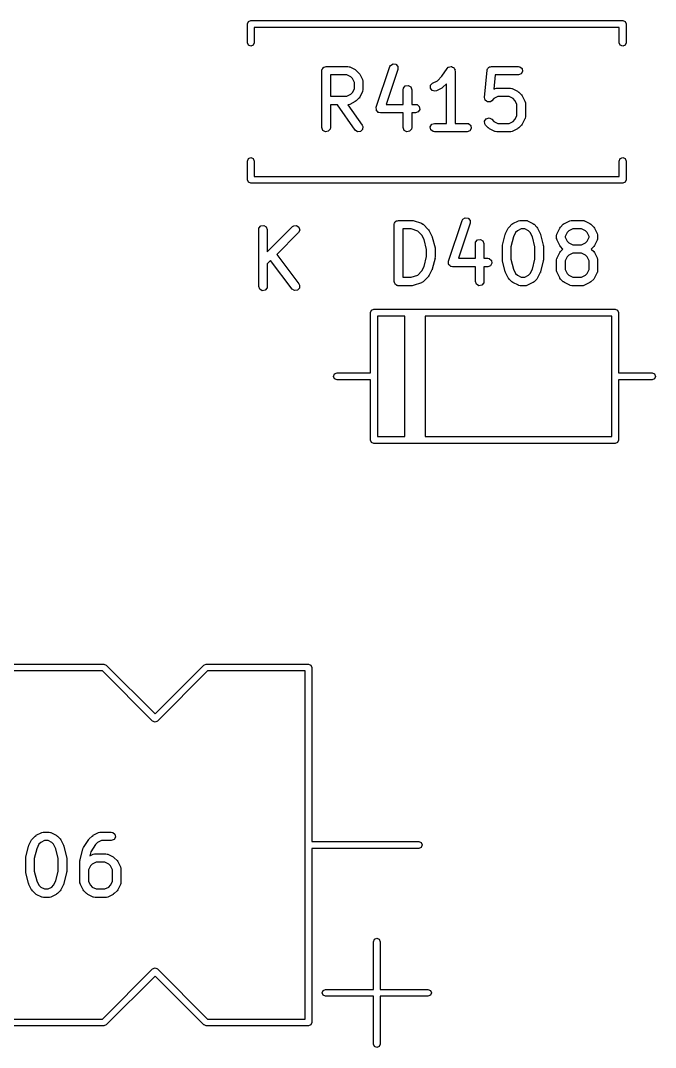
# Model space of a CAD drawing. Extents: x 51.5 to 133.2, y -98.1 to -25.9.
# Drawn here: x 105.71 to 116.88, y -45.58 to -27.53 of the extents above; entities that cross this region are included whole.
import ezdxf

# ---------------------------------------------------------------- set-up
doc = ezdxf.new("R2010")
doc.units = 0
doc.layers.add('BLACK', color=7, linetype='CONTINUOUS')

msp = doc.modelspace()

# ---------------------------------------------------------------- linework, layer by layer
at = {"layer": 'BLACK', "linetype": 'CONTINUOUS'}
for p, q in [((109.7, -27.586), (109.718, -27.5436)), ((109.7, -27.916), (109.7, -27.586)), ((109.718, -27.5436), (109.76, -27.526)), ((109.76, -27.526), (116.3, -27.526)), ((116.3, -27.526), (116.342, -27.5436)), ((116.342, -27.5436), (116.36, -27.586)), ((116.36, -27.586), (116.36, -27.916)), ((116.24, -27.646), (109.82, -27.646)), ((109.82, -27.646), (109.82, -27.916)), ((116.24, -27.916), (116.24, -27.646)), ((109.718, -27.9584), (109.7, -27.916)), ((109.76, -27.976), (109.718, -27.9584)), ((109.802, -27.9584), (109.76, -27.976)), ((109.82, -27.916), (109.802, -27.9584)), ((116.258, -27.9584), (116.24, -27.916)), ((116.3, -27.976), (116.258, -27.9584)), ((116.342, -27.9584), (116.3, -27.976)), ((116.36, -27.916), (116.342, -27.9584)), ((111.044, -28.3486), (111.048, -28.3434)), ((111.048, -28.3434), (111.067, -28.34)), ((111.067, -28.34), (111.086, -28.3334)), ((111.086, -28.3334), (111.466, -28.3334)), ((111.466, -28.3334), (111.492, -28.3379)), ((111.492, -28.3379), (111.496, -28.3408)), ((111.496, -28.3408), (111.5, -28.3413)), ((111.5, -28.3413), (111.595, -28.3889)), ((111.967, -29.0513), (112.205, -28.337)), ((112.205, -28.337), (112.217, -28.3141)), ((112.217, -28.3141), (112.261, -28.2873)), ((112.261, -28.2873), (112.312, -28.2948)), ((112.312, -28.2948), (112.346, -28.3332)), ((112.346, -28.3332), (112.347, -28.3845)), ((113.232, -28.3479), (113.236, -28.3467)), ((113.236, -28.3467), (113.239, -28.3434)), ((113.239, -28.3434), (113.26, -28.3396)), ((113.26, -28.3396), (113.281, -28.3335)), ((113.281, -28.3335), (113.285, -28.3353)), ((113.285, -28.3353), (113.289, -28.3345)), ((113.289, -28.3345), (113.308, -28.3454)), ((113.308, -28.3454), (113.328, -28.3541)), ((113.952, -28.3473), (113.959, -28.34)), ((113.959, -28.34), (113.975, -28.3388)), ((113.975, -28.3388), (113.99, -28.3334)), ((113.99, -28.3334), (114.466, -28.3334)), ((114.466, -28.3334), (114.492, -28.3379)), ((114.492, -28.3379), (114.531, -28.3709)), ((111.011, -28.4084), (111.012, -28.3986)), ((111.011, -29.4084), (111.011, -28.4084)), ((111.012, -28.3954), (111.013, -28.3925)), ((111.012, -28.3986), (111.012, -28.3954)), ((111.013, -28.3925), (111.015, -28.3827)), ((111.015, -28.3827), (111.028, -28.3678)), ((111.028, -28.3678), (111.037, -28.3509)), ((111.037, -28.3509), (111.044, -28.3486)), ((111.161, -28.4834), (111.161, -28.8572)), ((111.449, -28.4834), (111.161, -28.4834)), ((111.517, -28.5176), (111.449, -28.4834)), ((111.548, -28.548), (111.517, -28.5176)), ((111.595, -28.3889), (111.613, -28.4023)), ((111.613, -28.4023), (111.615, -28.403)), ((111.615, -28.403), (111.662, -28.4506)), ((111.662, -28.4506), (111.675, -28.469)), ((111.675, -28.469), (111.676, -28.4701)), ((111.676, -28.4701), (111.724, -28.5653)), ((112.347, -28.3845), (112.142, -29)), ((113.041, -28.5848), (113.122, -28.5035)), ((113.122, -28.5035), (113.214, -28.3668)), ((113.214, -28.3668), (113.232, -28.3479)), ((113.328, -28.3541), (113.33, -28.358)), ((113.33, -28.358), (113.333, -28.3602)), ((113.333, -28.3602), (113.341, -28.3806)), ((113.341, -28.3806), (113.351, -28.4001)), ((113.351, -28.4001), (113.35, -28.4043)), ((113.35, -28.4043), (113.351, -28.4084)), ((113.351, -28.4084), (113.351, -29.3334)), ((113.868, -28.8771), (113.916, -28.4009)), ((113.916, -28.3954), (113.918, -28.3927)), ((113.917, -28.3971), (113.916, -28.3954)), ((113.916, -28.4009), (113.917, -28.3971)), ((113.918, -28.3927), (113.923, -28.3758)), ((113.923, -28.3758), (113.934, -28.3647)), ((113.934, -28.3647), (113.942, -28.3509)), ((113.942, -28.3509), (113.952, -28.3473)), ((114.058, -28.4834), (114.033, -28.7316)), ((114.466, -28.4834), (114.058, -28.4834)), ((114.515, -28.4658), (114.466, -28.4834)), ((114.54, -28.4214), (114.515, -28.4658)), ((114.531, -28.3709), (114.54, -28.4214)), ((111.582, -28.6166), (111.548, -28.548)), ((111.582, -28.724), (111.582, -28.6166)), ((111.724, -28.5653), (111.731, -28.5903)), ((111.731, -28.5903), (111.73, -28.5946)), ((111.73, -28.5946), (111.732, -28.5989)), ((111.732, -28.5989), (111.732, -28.7417)), ((112.444, -28.7161), (112.477, -28.6768)), ((112.477, -28.6768), (112.527, -28.6679)), ((112.527, -28.6679), (112.572, -28.6935)), ((112.572, -28.6935), (112.589, -28.7417)), ((112.918, -28.7155), (112.921, -28.6643)), ((112.921, -28.6643), (112.957, -28.627)), ((112.957, -28.627), (113.041, -28.5848)), ((113.139, -28.6995), (113.12, -28.7124)), ((113.201, -28.6371), (113.139, -28.6995)), ((113.201, -29.3334), (113.201, -28.6371)), ((111.161, -28.8572), (111.449, -28.8572)), ((111.449, -28.8572), (111.517, -28.8229)), ((111.517, -28.8229), (111.548, -28.7925)), ((111.548, -28.7925), (111.582, -28.724)), ((111.663, -28.8885), (111.662, -28.89)), ((111.676, -28.8705), (111.663, -28.8885)), ((111.724, -28.7753), (111.676, -28.8705)), ((111.725, -28.7708), (111.724, -28.7753)), ((111.727, -28.7674), (111.725, -28.7708)), ((111.732, -28.7417), (111.727, -28.7674)), ((112.439, -28.7417), (112.444, -28.7161)), ((112.439, -29), (112.439, -28.7417)), ((112.589, -28.7417), (112.589, -29)), ((112.949, -28.7567), (112.918, -28.7155)), ((112.999, -28.7686), (112.949, -28.7567)), ((113.024, -28.7612), (112.999, -28.7686)), ((113.119, -28.7136), (113.024, -28.7612)), ((113.12, -28.7124), (113.119, -28.7136)), ((113.868, -28.8776), (113.868, -28.8771)), ((113.868, -28.878), (113.868, -28.8776)), ((113.874, -28.9024), (113.868, -28.878)), ((114.033, -28.7316), (114.052, -28.7223)), ((114.103, -28.8643), (114.035, -28.8986)), ((114.052, -28.7223), (114.077, -28.7148)), ((114.077, -28.7148), (114.081, -28.7159)), ((114.081, -28.7159), (114.086, -28.7143)), ((114.086, -28.7143), (114.324, -28.7143)), ((114.306, -28.8643), (114.103, -28.8643)), ((114.374, -28.8986), (114.306, -28.8643)), ((114.324, -28.7143), (114.349, -28.7189)), ((114.349, -28.7189), (114.353, -28.7217)), ((114.353, -28.7217), (114.357, -28.7223)), ((114.357, -28.7223), (114.452, -28.7699)), ((114.452, -28.7699), (114.47, -28.7832)), ((114.47, -28.7832), (114.472, -28.7839)), ((114.472, -28.7839), (114.52, -28.8315)), ((114.52, -28.8315), (114.532, -28.8499)), ((114.532, -28.8499), (114.534, -28.851)), ((114.534, -28.851), (114.581, -28.9463)), ((111.285, -29.0072), (111.161, -29.0072)), ((111.161, -29.0072), (111.161, -29.4084)), ((111.596, -29.4514), (111.285, -29.0072)), ((111.471, -29.0057), (111.467, -29.0068)), ((111.467, -29.0068), (111.718, -29.3654)), ((111.475, -29.0067), (111.471, -29.0057)), ((111.5, -28.9993), (111.475, -29.0067)), ((111.595, -28.9517), (111.5, -28.9993)), ((111.596, -28.9505), (111.595, -28.9517)), ((111.615, -28.9376), (111.596, -28.9505)), ((111.662, -28.89), (111.615, -28.9376)), ((111.964, -29.062), (111.967, -29.0571)), ((111.968, -29.0822), (111.964, -29.062)), ((111.967, -29.0571), (111.967, -29.0513)), ((112.142, -29), (112.439, -29)), ((112.589, -29), (112.657, -29)), ((112.657, -29), (112.683, -29.0046)), ((112.683, -29.0046), (112.722, -29.0375)), ((112.722, -29.0375), (112.731, -29.0881)), ((113.881, -28.9268), (113.874, -28.9024)), ((113.881, -28.9271), (113.881, -28.9268)), ((113.881, -28.9276), (113.881, -28.9271)), ((113.902, -28.942), (113.881, -28.9276)), ((113.922, -28.9568), (113.902, -28.942)), ((113.923, -28.9567), (113.922, -28.9568)), ((113.948, -28.9548), (113.923, -28.957)), ((113.923, -28.957), (113.923, -28.9567)), ((113.974, -28.9529), (113.948, -28.9548)), ((113.996, -28.9376), (113.974, -28.9525)), ((113.974, -28.9525), (113.974, -28.9526)), ((113.974, -28.9526), (113.974, -28.9529)), ((114.035, -28.8986), (113.996, -28.9376)), ((114.405, -28.929), (114.374, -28.8986)), ((114.439, -28.9975), (114.405, -28.929)), ((114.439, -29.2002), (114.439, -28.9975)), ((114.581, -28.9463), (114.589, -28.9712)), ((114.589, -28.9712), (114.588, -28.9756)), ((114.588, -28.9756), (114.589, -28.9798)), ((114.589, -28.9798), (114.589, -29.2179)), ((111.968, -29.1026), (111.968, -29.0822)), ((111.972, -29.1069), (111.968, -29.1026)), ((111.973, -29.1125), (111.972, -29.1069)), ((111.989, -29.1257), (111.973, -29.1125)), ((112.002, -29.141), (111.989, -29.1257)), ((112.008, -29.1418), (112.002, -29.141)), ((112.012, -29.1455), (112.008, -29.1418)), ((112.038, -29.15), (112.012, -29.1455)), ((112.439, -29.15), (112.038, -29.15)), ((112.439, -29.4084), (112.439, -29.15)), ((112.657, -29.15), (112.589, -29.15)), ((112.589, -29.15), (112.589, -29.4084)), ((112.705, -29.1325), (112.657, -29.15)), ((112.731, -29.0881), (112.705, -29.1325)), ((113.9, -29.2517), (113.949, -29.2384)), ((113.949, -29.2384), (113.996, -29.2601)), ((114.405, -29.2687), (114.439, -29.2002)), ((114.582, -29.247), (114.581, -29.2514)), ((114.585, -29.2436), (114.582, -29.247)), ((114.589, -29.2179), (114.585, -29.2436)), ((111.028, -29.4566), (111.011, -29.4084)), ((111.161, -29.4084), (111.156, -29.434)), ((111.718, -29.3654), (111.729, -29.389)), ((111.729, -29.389), (111.725, -29.4401)), ((112.457, -29.4566), (112.439, -29.4084)), ((112.589, -29.4084), (112.585, -29.434)), ((112.916, -29.3954), (112.942, -29.3509)), ((112.925, -29.4459), (112.916, -29.3954)), ((112.942, -29.3509), (112.99, -29.3334)), ((112.99, -29.3334), (113.201, -29.3334)), ((113.351, -29.3334), (113.562, -29.3334)), ((113.562, -29.3334), (113.587, -29.3379)), ((113.587, -29.3379), (113.627, -29.3709)), ((113.636, -29.4214), (113.61, -29.4658)), ((113.627, -29.3709), (113.636, -29.4214)), ((113.87, -29.2937), (113.9, -29.2517)), ((113.875, -29.3448), (113.87, -29.2937)), ((113.89, -29.3662), (113.875, -29.3448)), ((113.937, -29.4138), (113.89, -29.3662)), ((113.939, -29.4145), (113.937, -29.4138)), ((113.957, -29.4278), (113.939, -29.4145)), ((114.052, -29.4755), (113.957, -29.4278)), ((113.996, -29.2601), (114.035, -29.2991)), ((114.035, -29.2991), (114.103, -29.3334)), ((114.103, -29.3334), (114.306, -29.3334)), ((114.306, -29.3334), (114.374, -29.2991)), ((114.452, -29.4278), (114.357, -29.4755)), ((114.374, -29.2991), (114.405, -29.2687)), ((114.454, -29.4267), (114.452, -29.4278)), ((114.472, -29.4138), (114.454, -29.4267)), ((114.52, -29.3662), (114.472, -29.4138)), ((114.534, -29.3467), (114.52, -29.3647)), ((114.52, -29.3647), (114.52, -29.3662)), ((114.581, -29.2514), (114.534, -29.3467)), ((111.072, -29.4822), (111.028, -29.4566)), ((111.123, -29.4733), (111.072, -29.4822)), ((111.156, -29.434), (111.123, -29.4733)), ((111.638, -29.4808), (111.596, -29.4514)), ((111.689, -29.4764), (111.638, -29.4808)), ((111.725, -29.4401), (111.689, -29.4764)), ((112.501, -29.4822), (112.457, -29.4566)), ((112.552, -29.4733), (112.501, -29.4822)), ((112.585, -29.434), (112.552, -29.4733)), ((112.965, -29.4789), (112.925, -29.4459)), ((112.99, -29.4834), (112.965, -29.4789)), ((113.562, -29.4834), (112.99, -29.4834)), ((113.61, -29.4658), (113.562, -29.4834)), ((114.056, -29.476), (114.052, -29.4755)), ((114.06, -29.4789), (114.056, -29.476)), ((114.086, -29.4834), (114.06, -29.4789)), ((114.324, -29.4834), (114.086, -29.4834)), ((114.328, -29.4818), (114.324, -29.4834)), ((114.332, -29.4829), (114.328, -29.4818)), ((114.357, -29.4755), (114.332, -29.4829)), ((109.7, -29.996), (109.718, -29.9536)), ((109.718, -29.9536), (109.76, -29.936)), ((109.76, -29.936), (109.802, -29.9536)), ((109.802, -29.9536), (109.82, -29.996)), ((116.24, -29.996), (116.258, -29.9536)), ((116.258, -29.9536), (116.3, -29.936)), ((116.3, -29.936), (116.342, -29.9536)), ((116.342, -29.9536), (116.36, -29.996)), ((109.7, -30.326), (109.7, -29.996)), ((109.82, -29.996), (109.82, -30.266)), ((116.24, -30.266), (116.24, -29.996)), ((116.36, -29.996), (116.36, -30.326)), ((109.718, -30.3684), (109.7, -30.326)), ((109.82, -30.266), (116.24, -30.266)), ((116.36, -30.326), (116.342, -30.3684)), ((109.76, -30.386), (109.718, -30.3684)), ((116.3, -30.386), (109.76, -30.386)), ((116.342, -30.3684), (116.3, -30.386)), ((112.307, -31.0569), (112.314, -31.0546)), ((112.314, -31.0546), (112.318, -31.0494)), ((112.318, -31.0494), (112.337, -31.046)), ((112.337, -31.046), (112.356, -31.0394)), ((112.356, -31.0394), (112.594, -31.0394)), ((112.594, -31.0394), (112.616, -31.0433)), ((112.616, -31.0433), (112.617, -31.0432)), ((112.617, -31.0432), (112.76, -31.0908)), ((113.237, -31.7573), (113.475, -31.043)), ((113.475, -31.043), (113.487, -31.0201)), ((113.487, -31.0201), (113.531, -30.9933)), ((113.531, -30.9933), (113.582, -31.0008)), ((113.582, -31.0008), (113.616, -31.0392)), ((113.616, -31.0392), (113.617, -31.0905)), ((114.37, -31.0949), (114.465, -31.0473)), ((114.465, -31.0473), (114.49, -31.0399)), ((114.49, -31.0399), (114.494, -31.0409)), ((114.494, -31.0409), (114.498, -31.0394)), ((114.498, -31.0394), (114.594, -31.0394)), ((114.594, -31.0394), (114.619, -31.0439)), ((114.619, -31.0439), (114.623, -31.0468)), ((114.623, -31.0468), (114.627, -31.0473)), ((114.627, -31.0473), (114.722, -31.0949)), ((115.274, -31.0949), (115.37, -31.0473)), ((115.37, -31.0473), (115.395, -31.0399)), ((115.395, -31.0399), (115.399, -31.0409)), ((115.399, -31.0409), (115.403, -31.0394)), ((115.403, -31.0394), (115.594, -31.0394)), ((115.594, -31.0394), (115.619, -31.0439)), ((115.619, -31.0439), (115.623, -31.0468)), ((115.623, -31.0468), (115.627, -31.0473)), ((115.627, -31.0473), (115.722, -31.0949)), ((109.899, -31.2024), (109.904, -31.1767)), ((109.899, -32.2024), (109.899, -31.2024)), ((109.904, -31.1767), (109.937, -31.1374)), ((109.937, -31.1374), (109.987, -31.1285)), ((109.987, -31.1285), (110.032, -31.1542)), ((110.032, -31.1542), (110.049, -31.2024)), ((110.049, -31.5927), (110.492, -31.1493)), ((110.049, -31.2024), (110.049, -31.5927)), ((110.492, -31.1493), (110.514, -31.1344)), ((110.514, -31.1344), (110.565, -31.1299)), ((110.565, -31.1299), (110.607, -31.1594)), ((110.62, -31.2089), (110.599, -31.2554)), ((110.607, -31.1594), (110.62, -31.2089)), ((112.281, -31.1144), (112.282, -31.1046)), ((112.281, -32.1144), (112.281, -31.1144)), ((112.282, -31.1014), (112.283, -31.0985)), ((112.282, -31.1046), (112.282, -31.1014)), ((112.283, -31.0985), (112.285, -31.0887)), ((112.285, -31.0887), (112.298, -31.0738)), ((112.298, -31.0738), (112.307, -31.0569)), ((112.431, -31.1894), (112.431, -32.0394)), ((112.581, -31.1894), (112.431, -31.1894)), ((112.696, -31.2276), (112.581, -31.1894)), ((112.77, -31.3017), (112.696, -31.2276)), ((112.76, -31.0908), (112.783, -31.1033)), ((112.783, -31.1033), (112.785, -31.1071)), ((112.785, -31.1071), (112.79, -31.109)), ((112.79, -31.109), (112.885, -31.2042)), ((112.885, -31.2042), (112.898, -31.2226)), ((112.898, -31.2226), (112.899, -31.2237)), ((112.899, -31.2237), (112.946, -31.3189)), ((113.617, -31.0905), (113.412, -31.706)), ((114.241, -31.2713), (114.288, -31.1761)), ((114.288, -31.1761), (114.302, -31.1581)), ((114.302, -31.1566), (114.35, -31.109)), ((114.302, -31.1581), (114.302, -31.1566)), ((114.35, -31.109), (114.368, -31.0961)), ((114.368, -31.0961), (114.37, -31.0949)), ((114.448, -31.2236), (114.417, -31.254)), ((114.516, -31.1894), (114.448, -31.2236)), ((114.576, -31.1894), (114.516, -31.1894)), ((114.644, -31.2236), (114.576, -31.1894)), ((114.675, -31.254), (114.644, -31.2236)), ((114.722, -31.0949), (114.74, -31.1083)), ((114.74, -31.1083), (114.742, -31.109)), ((114.742, -31.109), (114.79, -31.1566)), ((114.79, -31.1566), (114.802, -31.175)), ((114.802, -31.175), (114.804, -31.1761)), ((114.804, -31.1761), (114.851, -31.2713)), ((115.146, -31.2713), (115.193, -31.1761)), ((115.193, -31.1761), (115.207, -31.1581)), ((115.207, -31.1566), (115.255, -31.109)), ((115.207, -31.1581), (115.207, -31.1566)), ((115.255, -31.109), (115.273, -31.0961)), ((115.273, -31.0961), (115.274, -31.0949)), ((115.352, -31.2236), (115.322, -31.254)), ((115.421, -31.1894), (115.352, -31.2236)), ((115.576, -31.1894), (115.421, -31.1894)), ((115.644, -31.2236), (115.576, -31.1894)), ((115.675, -31.254), (115.644, -31.2236)), ((115.722, -31.0949), (115.74, -31.1083)), ((115.74, -31.1083), (115.742, -31.109)), ((115.742, -31.109), (115.79, -31.1566)), ((115.79, -31.1566), (115.802, -31.175)), ((115.802, -31.175), (115.804, -31.1761)), ((115.804, -31.1761), (115.851, -31.2713)), ((110.599, -31.2554), (110.216, -31.638)), ((112.809, -31.3787), (112.77, -31.3017)), ((112.852, -31.5522), (112.809, -31.3787)), ((112.946, -31.3189), (112.95, -31.3313)), ((112.95, -31.3313), (112.952, -31.3343)), ((112.952, -31.3343), (113, -31.5248)), ((113.714, -31.4221), (113.747, -31.3828)), ((113.747, -31.3828), (113.797, -31.3739)), ((113.797, -31.3739), (113.842, -31.3995)), ((113.842, -31.3995), (113.859, -31.4477)), ((114.188, -31.4771), (114.235, -31.2867)), ((114.235, -31.2867), (114.24, -31.2748)), ((114.24, -31.2748), (114.241, -31.2713)), ((114.379, -31.331), (114.335, -31.5046)), ((114.417, -31.254), (114.379, -31.331)), ((114.713, -31.331), (114.675, -31.254)), ((114.757, -31.5046), (114.713, -31.331)), ((114.851, -31.2713), (114.855, -31.2837)), ((114.855, -31.2837), (114.857, -31.2867)), ((114.857, -31.2867), (114.904, -31.4771)), ((115.138, -31.3049), (115.142, -31.2792)), ((115.138, -31.3525), (115.138, -31.3049)), ((115.139, -31.3567), (115.138, -31.3525)), ((115.138, -31.361), (115.139, -31.3567)), ((115.146, -31.386), (115.138, -31.361)), ((115.142, -31.2792), (115.145, -31.2758)), ((115.145, -31.2758), (115.146, -31.2713)), ((115.193, -31.4813), (115.146, -31.386)), ((115.322, -31.254), (115.288, -31.3226)), ((115.288, -31.3226), (115.288, -31.3348)), ((115.288, -31.3348), (115.322, -31.4033)), ((115.322, -31.4033), (115.352, -31.4337)), ((115.644, -31.4337), (115.675, -31.4033)), ((115.709, -31.3226), (115.675, -31.254)), ((115.675, -31.4033), (115.709, -31.3348)), ((115.709, -31.3348), (115.709, -31.3226)), ((115.851, -31.386), (115.804, -31.4813)), ((115.851, -31.2713), (115.859, -31.2963)), ((115.852, -31.3816), (115.851, -31.386)), ((115.855, -31.3781), (115.852, -31.3816)), ((115.859, -31.3525), (115.855, -31.3781)), ((115.859, -31.2963), (115.858, -31.3006)), ((115.858, -31.3006), (115.859, -31.3049)), ((115.859, -31.3049), (115.859, -31.3525)), ((112.852, -31.6766), (112.852, -31.5522)), ((113, -31.5248), (113.001, -31.5397)), ((113.001, -31.5397), (113.002, -31.543)), ((113.002, -31.543), (113.002, -31.6858)), ((113.709, -31.4477), (113.714, -31.4221)), ((113.709, -31.706), (113.709, -31.4477)), ((113.859, -31.4477), (113.859, -31.706)), ((114.185, -31.4953), (114.188, -31.4806)), ((114.185, -31.7334), (114.185, -31.4953)), ((114.188, -31.4806), (114.188, -31.4771)), ((114.335, -31.5046), (114.335, -31.7242)), ((114.757, -31.7242), (114.757, -31.5046)), ((114.904, -31.4771), (114.906, -31.4921)), ((114.906, -31.4921), (114.907, -31.4953)), ((114.907, -31.4953), (114.907, -31.7334)), ((115.194, -31.4824), (115.193, -31.4813)), ((115.193, -31.6046), (115.207, -31.5866)), ((115.207, -31.5007), (115.194, -31.4824)), ((115.249, -31.543), (115.207, -31.5007)), ((115.207, -31.5852), (115.249, -31.543)), ((115.207, -31.5866), (115.207, -31.5852)), ((115.352, -31.4337), (115.421, -31.468)), ((115.421, -31.468), (115.576, -31.468)), ((115.576, -31.468), (115.644, -31.4337)), ((115.79, -31.5007), (115.747, -31.543)), ((115.747, -31.543), (115.79, -31.5852)), ((115.804, -31.4813), (115.79, -31.4993)), ((115.79, -31.4993), (115.79, -31.5007)), ((115.79, -31.5852), (115.802, -31.6035)), ((110.109, -31.7451), (110.049, -31.8049)), ((110.486, -32.2474), (110.109, -31.7451)), ((110.216, -31.638), (110.606, -32.1574)), ((112.809, -31.8501), (112.852, -31.6766)), ((113, -31.704), (112.952, -31.8945)), ((113.002, -31.6858), (112.999, -31.7006)), ((112.999, -31.7006), (113, -31.704)), ((113.234, -31.768), (113.237, -31.7631)), ((113.238, -31.7882), (113.234, -31.768)), ((113.237, -31.7631), (113.237, -31.7573)), ((113.412, -31.706), (113.709, -31.706)), ((113.859, -31.706), (113.927, -31.706)), ((113.927, -31.706), (113.953, -31.7106)), ((113.953, -31.7106), (113.992, -31.7435)), ((113.992, -31.7435), (114.001, -31.7941)), ((114.186, -31.7367), (114.185, -31.7334)), ((114.188, -31.7516), (114.186, -31.7367)), ((114.235, -31.9421), (114.188, -31.7516)), ((114.335, -31.7242), (114.379, -31.8977)), ((114.713, -31.8977), (114.757, -31.7242)), ((114.904, -31.7516), (114.857, -31.9421)), ((114.907, -31.7334), (114.904, -31.7482)), ((114.904, -31.7482), (114.904, -31.7516)), ((115.138, -31.7334), (115.142, -31.7078)), ((115.138, -31.9239), (115.138, -31.7334)), ((115.142, -31.7078), (115.145, -31.7043)), ((115.145, -31.7043), (115.146, -31.6999)), ((115.146, -31.6999), (115.193, -31.6046)), ((115.322, -31.6826), (115.288, -31.7511)), ((115.288, -31.7511), (115.288, -31.9062)), ((115.352, -31.6522), (115.322, -31.6826)), ((115.421, -31.618), (115.352, -31.6522)), ((115.576, -31.618), (115.421, -31.618)), ((115.644, -31.6522), (115.576, -31.618)), ((115.675, -31.6826), (115.644, -31.6522)), ((115.709, -31.7511), (115.675, -31.6826)), ((115.709, -31.9062), (115.709, -31.7511)), ((115.802, -31.6035), (115.804, -31.6046)), ((115.804, -31.6046), (115.851, -31.6999)), ((115.851, -31.6999), (115.859, -31.7249)), ((115.859, -31.7249), (115.858, -31.7292)), ((115.858, -31.7292), (115.859, -31.7334)), ((115.859, -31.7334), (115.859, -31.9239)), ((110.049, -31.8049), (110.049, -32.2024)), ((112.696, -32.0012), (112.77, -31.9271)), ((112.77, -31.9271), (112.809, -31.8501)), ((112.946, -31.9098), (112.899, -32.0051)), ((112.947, -31.9063), (112.946, -31.9098)), ((112.952, -31.8945), (112.947, -31.9063)), ((113.238, -31.8086), (113.238, -31.7882)), ((113.242, -31.8129), (113.238, -31.8086)), ((113.243, -31.8185), (113.242, -31.8129)), ((113.259, -31.8317), (113.243, -31.8185)), ((113.272, -31.847), (113.259, -31.8317)), ((113.278, -31.8478), (113.272, -31.847)), ((113.282, -31.8515), (113.278, -31.8478)), ((113.308, -31.856), (113.282, -31.8515)), ((113.709, -31.856), (113.308, -31.856)), ((113.709, -32.1144), (113.709, -31.856)), ((113.927, -31.856), (113.859, -31.856)), ((113.859, -31.856), (113.859, -32.1144)), ((113.975, -31.8385), (113.927, -31.856)), ((114.001, -31.7941), (113.975, -31.8385)), ((114.237, -31.945), (114.235, -31.9421)), ((114.241, -31.9574), (114.237, -31.945)), ((114.288, -32.0527), (114.241, -31.9574)), ((114.379, -31.8977), (114.417, -31.9747)), ((114.675, -31.9747), (114.713, -31.8977)), ((114.851, -31.9574), (114.804, -32.0527)), ((114.852, -31.9539), (114.851, -31.9574)), ((114.857, -31.9421), (114.852, -31.9539)), ((115.139, -31.9281), (115.138, -31.9239)), ((115.138, -31.9325), (115.139, -31.9281)), ((115.146, -31.9574), (115.138, -31.9325)), ((115.193, -32.0527), (115.146, -31.9574)), ((115.288, -31.9062), (115.322, -31.9747)), ((115.675, -31.9747), (115.709, -31.9062)), ((115.851, -31.9574), (115.804, -32.0527)), ((115.852, -31.953), (115.851, -31.9574)), ((115.855, -31.9496), (115.852, -31.953)), ((115.859, -31.9239), (115.855, -31.9496)), ((112.287, -32.1327), (112.281, -32.1144)), ((112.291, -32.1519), (112.287, -32.1327)), ((112.431, -32.0394), (112.581, -32.0394)), ((112.581, -32.0394), (112.696, -32.0012)), ((112.76, -32.1379), (112.617, -32.1855)), ((112.764, -32.1351), (112.76, -32.1379)), ((112.768, -32.1347), (112.764, -32.1351)), ((112.79, -32.1198), (112.768, -32.1347)), ((112.885, -32.0246), (112.79, -32.1198)), ((112.899, -32.0051), (112.885, -32.0231)), ((112.885, -32.0231), (112.885, -32.0246)), ((113.727, -32.1626), (113.709, -32.1144)), ((113.859, -32.1144), (113.855, -32.14)), ((114.29, -32.0538), (114.288, -32.0527)), ((114.302, -32.0722), (114.29, -32.0538)), ((114.35, -32.1198), (114.302, -32.0722)), ((114.352, -32.1205), (114.35, -32.1198)), ((114.37, -32.1338), (114.352, -32.1205)), ((114.465, -32.1815), (114.37, -32.1338)), ((114.417, -31.9747), (114.448, -32.0051)), ((114.448, -32.0051), (114.516, -32.0394)), ((114.516, -32.0394), (114.576, -32.0394)), ((114.576, -32.0394), (114.644, -32.0051)), ((114.722, -32.1338), (114.627, -32.1815)), ((114.644, -32.0051), (114.675, -31.9747)), ((114.724, -32.1327), (114.722, -32.1338)), ((114.742, -32.1198), (114.724, -32.1327)), ((114.79, -32.0722), (114.742, -32.1198)), ((114.804, -32.0527), (114.79, -32.0707)), ((114.79, -32.0707), (114.79, -32.0722)), ((115.194, -32.0538), (115.193, -32.0527)), ((115.207, -32.0722), (115.194, -32.0538)), ((115.255, -32.1198), (115.207, -32.0722)), ((115.256, -32.1205), (115.255, -32.1198)), ((115.274, -32.1338), (115.256, -32.1205)), ((115.37, -32.1815), (115.274, -32.1338)), ((115.322, -31.9747), (115.352, -32.0051)), ((115.352, -32.0051), (115.421, -32.0394)), ((115.421, -32.0394), (115.576, -32.0394)), ((115.576, -32.0394), (115.644, -32.0051)), ((115.722, -32.1338), (115.627, -32.1815)), ((115.644, -32.0051), (115.675, -31.9747)), ((115.724, -32.1327), (115.722, -32.1338)), ((115.742, -32.1198), (115.724, -32.1327)), ((115.79, -32.0722), (115.742, -32.1198)), ((115.804, -32.0527), (115.79, -32.0707)), ((115.79, -32.0707), (115.79, -32.0722)), ((109.917, -32.2506), (109.899, -32.2024)), ((109.961, -32.2762), (109.917, -32.2506)), ((110.012, -32.2673), (109.961, -32.2762)), ((110.045, -32.228), (110.012, -32.2673)), ((110.049, -32.2024), (110.045, -32.228)), ((110.528, -32.2754), (110.486, -32.2474)), ((110.579, -32.2693), (110.528, -32.2754)), ((110.614, -32.2318), (110.579, -32.2693)), ((110.606, -32.1574), (110.617, -32.1806)), ((110.617, -32.1806), (110.614, -32.2318)), ((112.296, -32.1562), (112.291, -32.1519)), ((112.298, -32.1626), (112.296, -32.1562)), ((112.315, -32.1723), (112.298, -32.1626)), ((112.33, -32.1849), (112.315, -32.1723)), ((112.34, -32.1866), (112.33, -32.1849)), ((112.342, -32.1882), (112.34, -32.1866)), ((112.346, -32.1877), (112.342, -32.1882)), ((112.356, -32.1894), (112.346, -32.1877)), ((112.594, -32.1894), (112.356, -32.1894)), ((112.595, -32.1888), (112.594, -32.1894)), ((112.617, -32.1855), (112.595, -32.1888)), ((113.771, -32.1882), (113.727, -32.1626)), ((113.822, -32.1793), (113.771, -32.1882)), ((113.855, -32.14), (113.822, -32.1793)), ((114.469, -32.182), (114.465, -32.1815)), ((114.473, -32.1849), (114.469, -32.182)), ((114.498, -32.1894), (114.473, -32.1849)), ((114.594, -32.1894), (114.498, -32.1894)), ((114.598, -32.1878), (114.594, -32.1894)), ((114.602, -32.1889), (114.598, -32.1878)), ((114.627, -32.1815), (114.602, -32.1889)), ((115.374, -32.182), (115.37, -32.1815)), ((115.377, -32.1849), (115.374, -32.182)), ((115.403, -32.1894), (115.377, -32.1849)), ((115.594, -32.1894), (115.403, -32.1894)), ((115.598, -32.1878), (115.594, -32.1894)), ((115.602, -32.1889), (115.598, -32.1878)), ((115.627, -32.1815), (115.602, -32.1889)), ((111.866, -32.662), (111.884, -32.6196)), ((111.866, -33.722), (111.866, -32.662)), ((111.884, -32.6196), (111.926, -32.602)), ((111.926, -32.602), (116.166, -32.602)), ((116.166, -32.602), (116.208, -32.6196)), ((116.208, -32.6196), (116.226, -32.662)), ((116.226, -32.662), (116.226, -33.722)), ((111.986, -32.722), (111.986, -34.842)), ((112.466, -32.722), (111.986, -32.722)), ((112.466, -34.842), (112.466, -32.722)), ((112.826, -32.722), (112.826, -34.842)), ((116.106, -32.722), (112.826, -32.722)), ((116.106, -34.842), (116.106, -32.722)), ((111.216, -33.782), (111.234, -33.7396)), ((111.234, -33.7396), (111.276, -33.722)), ((111.276, -33.722), (111.866, -33.722)), ((116.226, -33.722), (116.816, -33.722)), ((116.816, -33.722), (116.858, -33.7396)), ((116.858, -33.7396), (116.876, -33.782)), ((111.234, -33.8244), (111.216, -33.782)), ((111.276, -33.842), (111.234, -33.8244)), ((111.866, -33.842), (111.276, -33.842)), ((111.866, -34.902), (111.866, -33.842)), ((116.816, -33.842), (116.226, -33.842)), ((116.226, -33.842), (116.226, -34.902)), ((116.858, -33.8244), (116.816, -33.842)), ((116.876, -33.782), (116.858, -33.8244)), ((111.986, -34.842), (112.466, -34.842)), ((112.826, -34.842), (116.106, -34.842)), ((111.884, -34.9444), (111.866, -34.902)), ((111.926, -34.962), (111.884, -34.9444)), ((116.166, -34.962), (111.926, -34.962)), ((116.208, -34.9444), (116.166, -34.962)), ((116.226, -34.902), (116.208, -34.9444)), ((99.536, -38.8415), (107.176, -38.8415)), ((107.151, -38.9615), (99.596, -38.9615)), ((108.034, -39.8439), (107.151, -38.9615)), ((107.176, -38.8415), (107.218, -38.8591)), ((107.218, -38.8591), (108.076, -39.7166)), ((108.076, -39.7166), (108.934, -38.8591)), ((109.001, -38.9615), (108.118, -39.8439)), ((108.934, -38.8591), (108.946, -38.8539)), ((108.946, -38.8539), (108.976, -38.8415)), ((108.976, -38.8415), (110.776, -38.8415)), ((110.716, -38.9615), (109.001, -38.9615)), ((110.716, -45.0815), (110.716, -38.9615)), ((110.776, -38.8415), (110.818, -38.8591)), ((110.818, -38.8591), (110.836, -38.9015)), ((110.836, -38.9015), (110.836, -41.9615)), ((108.076, -39.8615), (108.034, -39.8439)), ((108.118, -39.8439), (108.076, -39.8615)), ((105.92, -41.9126), (105.968, -41.865)), ((105.968, -41.865), (105.986, -41.8521)), ((105.986, -41.8521), (105.988, -41.8509)), ((105.988, -41.8509), (106.083, -41.8033)), ((106.083, -41.8033), (106.108, -41.7959)), ((106.108, -41.7959), (106.112, -41.7969)), ((106.112, -41.7969), (106.116, -41.7954)), ((106.116, -41.7954), (106.212, -41.7954)), ((106.212, -41.7954), (106.237, -41.7999)), ((106.237, -41.7999), (106.241, -41.8028)), ((106.241, -41.8028), (106.245, -41.8033)), ((106.245, -41.8033), (106.34, -41.8509)), ((106.34, -41.8509), (106.358, -41.8643)), ((106.358, -41.8643), (106.36, -41.865)), ((106.36, -41.865), (106.408, -41.9126)), ((106.92, -41.9126), (106.968, -41.865)), ((106.968, -41.865), (106.986, -41.8521)), ((106.986, -41.8521), (106.988, -41.8509)), ((106.988, -41.8509), (107.083, -41.8033)), ((107.083, -41.8033), (107.108, -41.7959)), ((107.108, -41.7959), (107.112, -41.7969)), ((107.112, -41.7969), (107.116, -41.7954)), ((107.116, -41.7954), (107.307, -41.7954)), ((107.307, -41.7954), (107.333, -41.7999)), ((107.333, -41.7999), (107.372, -41.8329)), ((107.381, -41.8834), (107.355, -41.9278)), ((107.372, -41.8329), (107.381, -41.8834)), ((105.806, -42.2331), (105.853, -42.0427)), ((105.853, -42.0427), (105.858, -42.0308)), ((105.858, -42.0308), (105.859, -42.0273)), ((105.859, -42.0273), (105.906, -41.9321)), ((105.906, -41.9321), (105.92, -41.9141)), ((105.92, -41.9141), (105.92, -41.9126)), ((106.035, -42.01), (105.997, -42.087)), ((106.066, -41.9796), (106.035, -42.01)), ((106.134, -41.9454), (106.066, -41.9796)), ((106.194, -41.9454), (106.134, -41.9454)), ((106.262, -41.9796), (106.194, -41.9454)), ((106.293, -42.01), (106.262, -41.9796)), ((106.331, -42.087), (106.293, -42.01)), ((106.408, -41.9126), (106.42, -41.931)), ((106.42, -41.931), (106.422, -41.9321)), ((106.422, -41.9321), (106.469, -42.0273)), ((106.469, -42.0273), (106.473, -42.0397)), ((106.473, -42.0397), (106.475, -42.0427)), ((106.475, -42.0427), (106.522, -42.2331)), ((106.806, -42.0903), (106.816, -42.0673)), ((106.816, -42.0669), (106.911, -41.924)), ((106.816, -42.0673), (106.816, -42.0669)), ((106.911, -41.924), (106.919, -41.9158)), ((106.919, -41.9158), (106.92, -41.9126)), ((107.032, -42.0134), (106.948, -42.1393)), ((107.066, -41.9796), (107.032, -42.0134)), ((107.134, -41.9454), (107.066, -41.9796)), ((107.307, -41.9454), (107.134, -41.9454)), ((107.355, -41.9278), (107.307, -41.9454)), ((110.836, -41.9615), (112.716, -41.9615)), ((112.716, -41.9615), (112.758, -41.9791)), ((112.758, -42.0639), (112.716, -42.0815)), ((112.758, -41.9791), (112.776, -42.0215)), ((112.776, -42.0215), (112.758, -42.0639)), ((105.803, -42.2513), (105.806, -42.2366)), ((105.806, -42.2366), (105.806, -42.2331)), ((105.997, -42.087), (105.953, -42.2606)), ((106.375, -42.2606), (106.331, -42.087)), ((106.522, -42.2331), (106.524, -42.2481)), ((106.524, -42.2481), (106.525, -42.2513)), ((106.758, -42.2808), (106.806, -42.0903)), ((106.948, -42.1393), (106.929, -42.2134)), ((106.929, -42.2134), (106.988, -42.1843)), ((106.988, -42.1843), (107.013, -42.1768)), ((107.013, -42.1768), (107.017, -42.1779)), ((107.017, -42.1779), (107.021, -42.1763)), ((107.021, -42.1763), (107.212, -42.1763)), ((107.212, -42.1763), (107.237, -42.1809)), ((107.237, -42.1809), (107.241, -42.1837)), ((107.241, -42.1837), (107.245, -42.1843)), ((107.245, -42.1843), (107.34, -42.2319)), ((107.34, -42.2319), (107.358, -42.2452)), ((107.358, -42.2452), (107.36, -42.2459)), ((107.36, -42.2459), (107.408, -42.2935)), ((112.716, -42.0815), (110.836, -42.0815)), ((110.836, -42.0815), (110.836, -45.1415)), ((105.803, -42.4894), (105.803, -42.2513)), ((105.953, -42.2606), (105.953, -42.4802)), ((106.375, -42.4802), (106.375, -42.2606)), ((106.525, -42.2513), (106.525, -42.4894)), ((106.756, -42.299), (106.758, -42.2842)), ((106.756, -42.6799), (106.756, -42.299)), ((106.758, -42.2842), (106.758, -42.2808)), ((106.94, -42.391), (106.906, -42.4595)), ((106.97, -42.3606), (106.94, -42.391)), ((107.039, -42.3263), (106.97, -42.3606)), ((107.194, -42.3263), (107.039, -42.3263)), ((107.262, -42.3606), (107.194, -42.3263)), ((107.293, -42.391), (107.262, -42.3606)), ((107.327, -42.4595), (107.293, -42.391)), ((107.408, -42.2935), (107.42, -42.3119)), ((107.42, -42.3119), (107.422, -42.313)), ((107.422, -42.313), (107.469, -42.4083)), ((107.469, -42.4083), (107.477, -42.4332)), ((105.804, -42.4927), (105.803, -42.4894)), ((105.806, -42.5076), (105.804, -42.4927)), ((105.853, -42.6981), (105.806, -42.5076)), ((105.953, -42.4802), (105.997, -42.6537)), ((106.331, -42.6537), (106.375, -42.4802)), ((106.522, -42.5076), (106.475, -42.6981)), ((106.525, -42.4894), (106.522, -42.5042)), ((106.522, -42.5042), (106.522, -42.5076)), ((106.906, -42.4595), (106.906, -42.6622)), ((107.327, -42.6622), (107.327, -42.4595)), ((107.477, -42.4332), (107.476, -42.4376)), ((107.476, -42.4376), (107.477, -42.4418)), ((107.477, -42.4418), (107.477, -42.6799)), ((105.855, -42.701), (105.853, -42.6981)), ((105.859, -42.7134), (105.855, -42.701)), ((105.906, -42.8087), (105.859, -42.7134)), ((105.997, -42.6537), (106.035, -42.7307)), ((106.035, -42.7307), (106.066, -42.7611)), ((106.066, -42.7611), (106.134, -42.7954)), ((106.194, -42.7954), (106.262, -42.7611)), ((106.262, -42.7611), (106.293, -42.7307)), ((106.293, -42.7307), (106.331, -42.6537)), ((106.469, -42.7134), (106.422, -42.8087)), ((106.47, -42.7099), (106.469, -42.7134)), ((106.475, -42.6981), (106.47, -42.7099)), ((106.757, -42.6841), (106.756, -42.6799)), ((106.756, -42.6885), (106.757, -42.6841)), ((106.764, -42.7134), (106.756, -42.6885)), ((106.811, -42.8087), (106.764, -42.7134)), ((106.906, -42.6622), (106.94, -42.7307)), ((106.94, -42.7307), (106.97, -42.7611)), ((106.97, -42.7611), (107.039, -42.7954)), ((107.194, -42.7954), (107.262, -42.7611)), ((107.262, -42.7611), (107.293, -42.7307)), ((107.293, -42.7307), (107.327, -42.6622)), ((107.469, -42.7134), (107.422, -42.8087)), ((107.47, -42.709), (107.469, -42.7134)), ((107.473, -42.7056), (107.47, -42.709)), ((107.477, -42.6799), (107.473, -42.7056)), ((105.908, -42.8098), (105.906, -42.8087)), ((105.92, -42.8282), (105.908, -42.8098)), ((105.968, -42.8758), (105.92, -42.8282)), ((105.97, -42.8765), (105.968, -42.8758)), ((105.988, -42.8898), (105.97, -42.8765)), ((106.083, -42.9375), (105.988, -42.8898)), ((106.087, -42.938), (106.083, -42.9375)), ((106.091, -42.9409), (106.087, -42.938)), ((106.116, -42.9454), (106.091, -42.9409)), ((106.212, -42.9454), (106.116, -42.9454)), ((106.134, -42.7954), (106.194, -42.7954)), ((106.216, -42.9438), (106.212, -42.9454)), ((106.22, -42.9449), (106.216, -42.9438)), ((106.245, -42.9375), (106.22, -42.9449)), ((106.34, -42.8898), (106.245, -42.9375)), ((106.342, -42.8887), (106.34, -42.8898)), ((106.36, -42.8758), (106.342, -42.8887)), ((106.408, -42.8282), (106.36, -42.8758)), ((106.422, -42.8087), (106.408, -42.8267)), ((106.408, -42.8267), (106.408, -42.8282)), ((106.812, -42.8098), (106.811, -42.8087)), ((106.825, -42.8282), (106.812, -42.8098)), ((106.873, -42.8758), (106.825, -42.8282)), ((106.874, -42.8765), (106.873, -42.8758)), ((106.892, -42.8898), (106.874, -42.8765)), ((106.988, -42.9375), (106.892, -42.8898)), ((106.992, -42.938), (106.988, -42.9375)), ((106.995, -42.9409), (106.992, -42.938)), ((107.021, -42.9454), (106.995, -42.9409)), ((107.212, -42.9454), (107.021, -42.9454)), ((107.039, -42.7954), (107.194, -42.7954)), ((107.216, -42.9438), (107.212, -42.9454)), ((107.22, -42.9449), (107.216, -42.9438)), ((107.245, -42.9375), (107.22, -42.9449)), ((107.34, -42.8898), (107.245, -42.9375)), ((107.342, -42.8887), (107.34, -42.8898)), ((107.36, -42.8758), (107.342, -42.8887)), ((107.408, -42.8282), (107.36, -42.8758)), ((107.422, -42.8087), (107.408, -42.8267)), ((107.408, -42.8267), (107.408, -42.8282)), ((111.916, -43.7215), (111.934, -43.6791)), ((111.934, -43.6791), (111.976, -43.6615)), ((111.976, -43.6615), (112.018, -43.6791)), ((112.018, -43.6791), (112.036, -43.7215)), ((111.916, -44.5615), (111.916, -43.7215)), ((112.036, -43.7215), (112.036, -44.5615)), ((107.151, -45.0815), (108.034, -44.1991)), ((108.034, -44.1991), (108.076, -44.1815)), ((108.076, -44.1815), (108.118, -44.1991)), ((108.118, -44.1991), (109.001, -45.0815)), ((108.076, -44.3264), (107.218, -45.1839)), ((108.934, -45.1839), (108.076, -44.3264)), ((111.016, -44.6215), (111.034, -44.5791)), ((111.034, -44.5791), (111.076, -44.5615)), ((111.076, -44.5615), (111.916, -44.5615)), ((112.036, -44.5615), (112.876, -44.5615)), ((112.876, -44.5615), (112.918, -44.5791)), ((112.918, -44.5791), (112.936, -44.6215)), ((111.034, -44.6639), (111.016, -44.6215)), ((111.076, -44.6815), (111.034, -44.6639)), ((111.916, -44.6815), (111.076, -44.6815)), ((111.916, -45.5215), (111.916, -44.6815)), ((112.876, -44.6815), (112.036, -44.6815)), ((112.036, -44.6815), (112.036, -45.5215)), ((112.918, -44.6639), (112.876, -44.6815)), ((112.936, -44.6215), (112.918, -44.6639)), ((99.596, -45.0815), (107.151, -45.0815)), ((109.001, -45.0815), (110.716, -45.0815)), ((107.176, -45.2015), (99.536, -45.2015)), ((107.218, -45.1839), (107.176, -45.2015)), ((108.939, -45.1864), (108.934, -45.1839)), ((108.976, -45.2015), (108.939, -45.1864)), ((110.776, -45.2015), (108.976, -45.2015)), ((110.818, -45.1839), (110.776, -45.2015)), ((110.836, -45.1415), (110.818, -45.1839)), ((111.934, -45.5639), (111.916, -45.5215)), ((111.976, -45.5815), (111.934, -45.5639)), ((112.018, -45.5639), (111.976, -45.5815)), ((112.036, -45.5215), (112.018, -45.5639))]:
    msp.add_line(p, q, dxfattribs=at)

doc.saveas('drawing.dxf')
